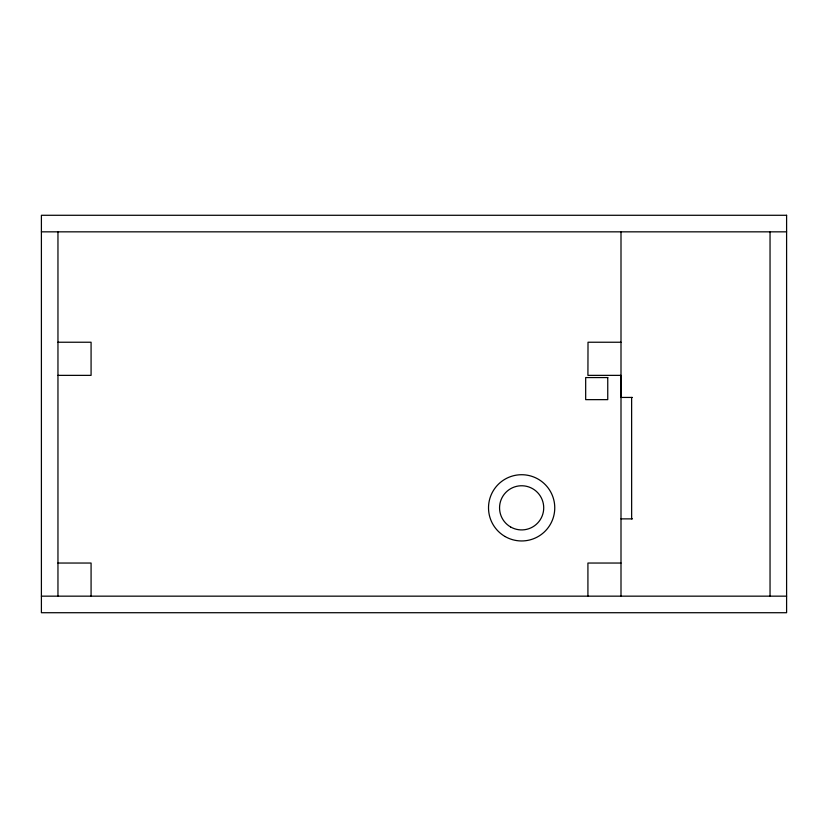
<?xml version="1.0" encoding="UTF-8"?>
<svg xmlns="http://www.w3.org/2000/svg" width="828" height="828" viewBox="0 0 828 828"><rect width="100%" height="100%" fill="white"/><g stroke="black" fill="none" stroke-linecap="round" stroke-linejoin="round"><path stroke-width="1.24" d="M621 596.16L621 231.84M41.4 231.84L786.6 231.84M57.96 342.233L91.08 342.233L91.08 375.363L57.96 375.363M620.99 342.243L588.015 342.233L587.921 375.363L621 375.363L620.99 397.44L632.457 397.44M621 518.877L632.468 518.877M57.96 563.04L91.08 563.04L91.08 596.16M621 563.04L587.921 563.04L587.921 596.16M41.4 596.16L786.6 596.16M770.04 231.84L770.04 596.16M631.629 397.44L631.65 518.877M57.96 231.84L57.96 596.16M786.6 215.28L41.4 215.28L41.4 612.72L786.6 612.72L786.6 215.28M607.752 377.568L585.675 377.568L585.675 399.645L607.752 399.645L607.752 377.568M510.597 526.96A22.077 22.077 0 0 0 543.717 507.843A22.077 22.077 0 0 0 510.597 488.717A22.077 22.077 0 0 0 510.597 526.96M505.08 536.523A33.12 33.12 0 0 0 554.76 507.843A33.12 33.12 0 0 0 505.08 479.153A33.12 33.12 0 0 0 505.08 536.523"/></g></svg>
